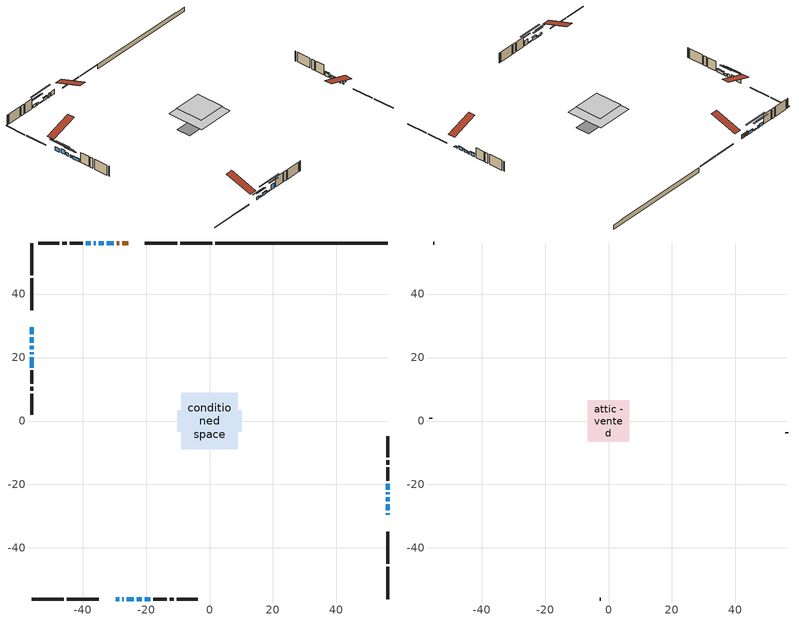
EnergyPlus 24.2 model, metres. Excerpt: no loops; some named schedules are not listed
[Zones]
conditioned space
 floor outside (Floor1 construction): -3.03,-3.03 -3.03,3.03 3.03,3.03 3.03,-3.03 z0.92
 floor adiabatic (AdiabaticFloorConstruction): -8.83,-8.83 -8.83,8.83 8.83,8.83 8.83,-8.83 z3.36
 floor foundation (Slab1 construction): -10.19,-3.37 -10.19,3.37 10.19,3.37 10.19,-3.37 z-1.34
 wall outside (RimJoist1 construction): 0.92,56.1 -9.26,56.1 / -56.1,-56.1 -45.93,-56.1 / -56.1,56.1 -56.1,45.93 / 56.1,-56.1 56.1,-45.93 z0.92:1.22
 wall outside (RimJoist2 construction): -10.19,56.1 -20.36,56.1 / -45,-56.1 -34.83,-56.1 / -56.1,45 -56.1,34.83 / 56.1,-45 56.1,-34.83 z0.92:1.22
 wall outside (AdiabaticWallConstruction 1): -25.6,56.1 -27.56,56.1 / -28.48,56.1 -29.29,56.1 z0.92:2.95
 wall outside (AdiabaticWallConstruction): 56.1,-29.58 56.1,-29.02 / -27.56,-56.1 -27,-56.1 z0.92:1.68; -29.58,-56.1 -28.49,-56.1 / -56.1,21.64 -56.1,21.05 / -30.22,56.1 -32.4,56.1 / -26.07,-56.1 -23.89,-56.1 / -56.1,20.12 -56.1,16.85 / -35.84,56.1 -36.42,56.1 z0.92:2.12; -56.1,29.58 -56.1,27.4 / -56.1,23.74 -56.1,22.56 z0.92:2.57; -56.1,26.47 -56.1,24.66 z0.92:2.93; 56.1,-28.09 56.1,-26.26 / 56.1,-21.6 56.1,-19.77 z0.92:2.44; 56.1,-25.33 56.1,-23.96 z0.92:2.04; 56.1,-23.04 56.1,-22.52 z0.92:1.94; -33.33,56.1 -34.91,56.1 / -22.96,-56.1 -21.39,-56.1 z0.92:1.4; -37.35,56.1 -38.98,56.1 z0.92:2.27; -20.46,-56.1 -18.63,-56.1 z0.92:3.46
 wall outside (Wall1 construction): -39.9,56.1 -44.1,56.1 / -17.7,-56.1 -13.5,-56.1 / -56.1,15.92 -56.1,11.72 / 56.1,-18.84 56.1,-14.64 z0.92:5.8
 wall outside (Wall2 construction): -45.03,56.1 -46.35,56.1 / -12.57,-56.1 -11.25,-56.1 / -56.1,10.79 -56.1,9.47 / 56.1,-13.71 56.1,-12.39 z0.92:5.8
 wall outside (Wall3 construction): -47.28,56.1 -53.92,56.1 / -10.32,-56.1 -3.69,-56.1 / -56.1,8.54 -56.1,1.91 / 56.1,-11.46 56.1,-4.83 z0.92:5.8
 wall foundation (FoundationWall1 construction): 1.84,56.1,-1.34 1.84,56.1,0.92 50.67,56.1,0.92 50.67,56.1,0.64 56.1,56.1,0.64 56.1,56.1,-1.34
 window (WindowConstruction 15): 56.1,-29.58 56.1,-29.02 z0.92:1.68
 window (WindowConstruction 4): -29.58,-56.1 -28.49,-56.1 z0.92:2.11
 window (WindowConstruction 5): -56.1,29.58 -56.1,27.4 z0.92:2.57
 window (WindowConstruction 6): -56.1,26.47 -56.1,24.66 z0.92:2.93
 window (WindowConstruction 7): -56.1,23.73 -56.1,22.56 z0.92:2.57
 window (WindowConstruction 8): -56.1,21.63 -56.1,21.05 z0.92:2.11
 window (WindowConstruction 9): 56.1,-28.09 56.1,-26.26 z0.92:2.44
 window (WindowConstruction 16): -27.56,-56.1 -27,-56.1 z0.92:1.68
 window (WindowConstruction 10): 56.1,-25.33 56.1,-23.96 z0.92:2.04
 window (WindowConstruction 11): 56.1,-23.03 56.1,-22.53 z0.92:1.93
 window (WindowConstruction 12): -30.22,56.1 -32.4,56.1 z0.92:2.11
 window (WindowConstruction 13): -26.07,-56.1 -23.89,-56.1 z0.92:2.11
 window (WindowConstruction 14): -56.1,20.12 -56.1,16.85 z0.92:2.11
 window (WindowConstruction): 56.1,-21.6 56.1,-19.77 z0.92:2.44
 window (WindowConstruction 17): -33.33,56.1 -34.91,56.1 z0.92:1.4
 window (WindowConstruction 18): -22.96,-56.1 -21.39,-56.1 z0.92:1.4
 window (WindowConstruction 1): -35.84,56.1 -36.42,56.1 z0.92:2.11
 window (WindowConstruction 2): -37.35,56.1 -38.98,56.1 z0.92:2.27
 window (WindowConstruction 3): -20.46,-56.1 -18.63,-56.1 z0.92:3.46
 door (Door): -25.6,56.1 -27.55,56.1 z0.92:2.95
 door (Door 1): -28.48,56.1 -29.29,56.1 z0.92:2.95
 ceiling adiabatic (AdiabaticFloorConstruction): 8.83,-8.83 8.83,8.83 -8.83,8.83 -8.83,-8.83 z3.36
attic - vented
 floor to conditioned space (Floor2 construction Reversed): -6.6,-6.6 -6.6,6.6 6.6,6.6 6.6,-6.6 z5.8
 wall outside (Wall4 construction): -54.85,56.1 -55.17,56.1 / -2.76,-56.1 -2.43,-56.1 / -56.1,0.98 -56.1,0.65 / 56.1,-3.9 56.1,-3.57 z0.92:5.8
 roof outside (Roof1 construction): -24.68,56.1,5.8 -24.68,43.24,10.08 -21.29,43.24,10.08 -21.29,56.1,5.8; -30.51,-56.1,5.8 -30.51,-43.24,10.08 -33.9,-43.24,10.08 -33.9,-56.1,5.8; -56.1,30.51,5.8 -43.24,30.51,10.08 -43.24,33.9,10.08 -56.1,33.9,5.8; 56.1,-30.51,5.8 43.24,-30.51,10.08 43.24,-33.9,10.08 56.1,-33.9,5.8
shading: 56.1,-28.72 56.1,-29.88 57.32,-29.88 57.32,-28.72 z1.98; -25.76,-56.1 -32.31,-56.1 -32.31,-56.51 -25.76,-56.51 z4.85; -56.1,24.67 -56.1,32.31 -56.51,32.31 -56.51,24.67 z5.3; -56.1,21.93 -56.1,29.2 -56.51,29.2 -56.51,21.93 z5.66; -56.1,19.83 -56.1,26.47 -56.51,26.47 -56.51,19.83 z5.3; -56.1,18.32 -56.1,24.37 -56.51,24.37 -56.51,18.32 z4.85; 56.1,-26.06 56.1,-28.29 56.51,-28.29 56.51,-26.06 z2.65; -24.38,-56.1 -30.18,-56.1 -30.18,-56.51 -24.38,-56.51 z4.3; 56.1,-23.76 56.1,-25.53 56.51,-25.53 56.51,-23.76 z2.24; 56.1,-22.32 56.1,-23.24 56.51,-23.24 56.51,-22.32 z2.14; -32.61,56.1 -30.02,56.1 -30.02,56.51 -32.61,56.51 z2.32; -23.69,-56.1 -26.27,-56.1 -26.27,-56.51 -23.69,-56.51 z2.32; -56.1,16.65 -56.1,20.32 -56.51,20.32 -56.51,16.65 z2.32; 56.1,-19.47 56.1,-21.89 56.51,-21.89 56.51,-19.47 z2.74; -40.14,56.1 -28.1,56.1 -28.1,56.51 -40.14,56.51 z6.63; -16.16,-56.1 -28.19,-56.1 -28.19,-56.51 -16.16,-56.51 z6.63; -39.15,56.1 -33.11,56.1 -33.11,56.51 -39.15,56.51 z4.85; -41.71,56.1 -34.62,56.1 -34.62,56.51 -41.71,56.51 z5; -16.8,-56.1 -22.29,-56.1 -22.29,-56.51 -16.8,-56.51 z5.29
[Building]
Building 1: Terrain=Suburbs
[Site:Location]
Toronto City Centre_ON: Latitude {deg}=43.63; Longitude {deg}=-79.39; Time Zone {hr}=-5; Elevation {m}=77; Keep Site Location Information=Yes
[Site:GroundTemperature:Shallow]
5.01852, 3.26908, 3.12898, 3.95918, 7.29196, 10.6092, 13.4851, 15.3069, 15.4617, 13.9799, 11.1774, 7.9619
[Site:WaterMainsTemperature]
Calculation Method=Schedule; Temperature Schedule=mains temperature schedule
[Material] Roughness=Rough; Thermal Absorptance=0.9
Name | Thickness {m} | Conductivity {W/m-K} | Density {kg/m3} | Specific Heat {J/kg-K} | Solar Absorptance | Visible Absorptance
asphalt or fiberglass shingles | 0.00635 | 0.162714 | 1121.4 | 1465.45 | 0.4 | 0.4
ceiling loosefill ins | 0.0846667 | 0.0480833 | 16.02 | 1046.75 | 0.7 | 0.7
ceiling stud and cavity | 0.1397 | 0.0991714 | 65.682 | 1177.47 | 0.7 | 0.7
concrete 4.0 in. | 0.1016 | 1.803125 | 2242.8 | 837.4 | 0.7 | 0.7
concrete 8.0 in. | 0.2032 | 1.803125 | 2242.8 | 837.4 | 0.7 | 0.7
door material | 0.04445 | 0.053851 | 512.64 | 1214.23 | 0.7 | 0.7
exterior vertical ins | 0.041904 | 0.029427 | 32.04 | 1214.23 | 0.7 | 0.7
floor covering | 0.0127 | 0.0433444 | 54.468 | 1339.84 | 0.6 | 0.6
floor rigid ins | 0.051816 | 0.029427 | 32.04 | 1214.23 | 0.7 | 0.7
floor rigid ins 1; wall rigid ins | 0.512978 | 0.029427 | 32.04 | 1214.23 | 0.7 | 0.7
floor stud and cavity | 0.1397 | 0.0892238 | 92.3553 | 1139.71 | 0.7 | 0.7
floor stud and cavity 1 | 0.1397 | 1.75129 | 37.0049 | 1207.88 | 0.7 | 0.7
furniture material conditioned space 1 | 0.1524 | 0.115458 | 640.8 | 1214.23 | 0.6 | 0.6
gypsum board | 0.0127 | 0.160291 | 801 | 837.4 | 0.6 | 0.6
gypsum board 1 | 0.0127 | 0.160291 | 801 | 837.4 | 0.7 | 0.7
osb sheathing 0.5 in. | 0.0127 | 0.115458 | 512.64 | 1214.23 | 0.7 | 0.7
osb sheathing 0.75 in. | 0.01905 | 0.115458 | 512.64 | 1214.23 | 0.7 | 0.7
osb sheathing 2.0 in. | 0.0508 | 0.115458 | 512.64 | 1214.23 | 0.7 | 0.7
rim joist stud and cavity | 0.0508 | 0.0451784 | 125.044 | 1163.47 | 0.6 | 0.6
rim joist stud and cavity 1 | 0.0508 | 0.0448274 | 125.044 | 1163.47 | 0.6 | 0.6
wall stud and cavity | 0.1397 | 0.0816238 | 139.0536 | 1170.24 | 0.7 | 0.7
wall stud and cavity 1 | 0.1397 | 0.087281 | 139.0536 | 1170.24 | 0.7 | 0.7
wall stud and cavity 2 | 0.1397 | 0.092577 | 139.0536 | 1170.24 | 0.7 | 0.7
wall stud and cavity 3 | 0.0889 | 6.9971 | 50.32683 | 1063.81 | 0.6 | 0.6
wall stud and cavity 4 | 0.0889 | 0.380278 | 52.3479 | 1209.89 | 0.7 | 0.7
wall stud and cavity 5 | 0.0889 | 0.391764 | 83.0341 | 1211.67 | 0.7 | 0.7
wood siding | 0.0254 | 0.102417 | 544.68 | 1172.36 | 0.4 | 0.4
wood siding 1 | 0.00254 | 0.102417 | 544.68 | 1172.36 | 0.4 | 0.4
wood siding 2; wood siding 3; wood siding 4 | 0.0254 | 0.102417 | 544.68 | 1172.36 | 0.7 | 0.7
[WindowMaterial:SimpleGlazingSystem]
Name | U-Factor {W/m2-K} | Solar Heat Gain Coefficient
WindowMaterial | 2.506837 | 0.46
WindowMaterial 1 | 2.43132 | 0.49
WindowMaterial 10 | 3.71852 | 0.63
WindowMaterial 11 | 4.05182 | 0.63
WindowMaterial 12 | 2.75042 | 0.41
WindowMaterial 2 | 2.188869 | 0.59
WindowMaterial 3 | 2.36602 | 0.27
WindowMaterial 4 | 2.27063 | 0.55
WindowMaterial 5 | 2.22464 | 0.57
WindowMaterial 6 | 3.86842 | 0.7
WindowMaterial 7 | 2.39782 | 0.5
WindowMaterial 8 | 2.53352 | 0.44
WindowMaterial 9 | 2.50173 | 0.45
[Construction]
AdiabaticFloorConstruction: floor stud and cavity 1, floor rigid ins 1, osb sheathing 0.75 in., floor covering
AdiabaticWallConstruction: wood siding 3, wall rigid ins, wall stud and cavity 4, gypsum board
AdiabaticWallConstruction 1: wood siding 4, wall rigid ins, wall stud and cavity 4, gypsum board
Door; Door 1: door material
Floor1 construction: floor stud and cavity, floor rigid ins, osb sheathing 0.75 in., floor covering
Floor2 construction Reversed: gypsum board, ceiling stud and cavity, ceiling loosefill ins
FoundationWall1 construction: concrete 8.0 in., gypsum board 1
furniture construction conditioned space 1: furniture material conditioned space 1
PartitionWallConstruction: gypsum board, wall stud and cavity 5, gypsum board
RimJoist1 construction: wood siding 2, osb sheathing 2.0 in., rim joist stud and cavity
RimJoist2 construction: wood siding 2, osb sheathing 2.0 in., rim joist stud and cavity 1
Roof1 construction: asphalt or fiberglass shingles
Slab1 construction: concrete 4.0 in.
Wall1 construction: wood siding, osb sheathing 0.5 in., wall stud and cavity, gypsum board
Wall2 construction: wood siding, osb sheathing 0.5 in., wall stud and cavity 1, gypsum board
Wall3 construction: wood siding, osb sheathing 0.5 in., wall stud and cavity 2, gypsum board
Wall4 construction: wood siding 1, wall stud and cavity 3
WindowConstruction; WindowConstruction 9: WindowMaterial
WindowConstruction 1; WindowConstruction 8: WindowMaterial 1
WindowConstruction 10: WindowMaterial 8
WindowConstruction 11: WindowMaterial 9
WindowConstruction 12; WindowConstruction 13; WindowConstruction 14; WindowConstruction 4: WindowMaterial 4
WindowConstruction 15: WindowMaterial 10
WindowConstruction 16: WindowMaterial 11
WindowConstruction 17; WindowConstruction 18: WindowMaterial 12
WindowConstruction 2: WindowMaterial 2
WindowConstruction 3: WindowMaterial 3
WindowConstruction 5: WindowMaterial 5
WindowConstruction 6: WindowMaterial 6
WindowConstruction 7: WindowMaterial 7
[Zone] Multiplier=1; Part of Total Floor Area=Yes
Name | Volume {m3}
attic - vented | 121.271
conditioned space | 1176.8
[Space]
Name | Zone | Volume {m3}
attic - vented 1 | attic - vented | 121.271
conditioned space 1 | conditioned space | 1176.8
[ZoneInfiltration:EffectiveLeakageArea]
infil attic - vented 1: Zone or Space=attic - vented 1; Schedule=Always On Discrete; Effective Air Leakage Area {cm2}=7338.53; Stack Coefficient=0.000637181; Wind Coefficient=1.7055e-05
[ZoneMixing]
whole house fan mix: Zone or Space=attic - vented; Schedule=Always On Continuous; Design Flow Rate Calculation Method=Flow/Zone; Design Flow Rate {m3/s}=0; Source Zone or Space=conditioned space
[SurfaceProperty:ExposedFoundationPerimeter]
Slab1: Exposed Perimeter Calculation Method=TotalExposedPerimeter; Total Exposed Perimeter {m}=54.254
[InternalMass] Zone or ZoneList=conditioned space; Space or SpaceList=conditioned space 1
Name | Construction | Surface Area {m2}
furniture mass conditioned space 1 | furniture construction conditioned space 1 | 194.436
partition wall mass | PartitionWallConstruction | 486.09
[Lights]
interior lighting: Zone or ZoneList or Space or SpaceList=conditioned space 1; Schedule=interior lighting schedule; Design Level Calculation Method=LightingLevel; Lighting Level {W}=343.2; Return Air Fraction=0; Fraction Radiant=0.6; Fraction Visible=0.2; Fraction Replaceable=1
[People]
occupants: Zone or ZoneList or Space or SpaceList=conditioned space 1; Number of People Schedule=occupants schedule; Number of People Calculation Method=People; Number of People=3; Fraction Radiant=0.314171; Sensible Heat Fraction=0.56303; Activity Level Schedule=occupants activity schedule; Carbon Dioxide Generation Rate {m3/s-W}=0; Enable ASHRAE 55 Comfort Warnings=No; Mean Radiant Temperature Calculation Type=EnclosureAveraged
[ElectricEquipment] Zone or ZoneList or Space or SpaceList=conditioned space 1; Design Level Calculation Method=EquipmentLevel
Name | Schedule | Design Level {W} | Fraction Latent | Fraction Radiant | Fraction Lost
clothes dryer | clothes dryer schedule | 140.772 | 0.015 | 0.081 | 0.85
clothes washer | clothes washer schedule | 32.1985 | 0.03 | 0.162 | 0.7
cooking range | cooking range schedule | 215.147 | 0.08 | 0.432 | 0.2
dishwasher | dishwasher schedule | 66.8632 | 0.3 | 0.18 | 0.4
fridge | fridge schedule | 72.9452 | 0 | 0.6 | 0
mech vent house fan | mech vent house fan schedule | 0 | 0 | 0 | 1
mech vent house fan cfis | mech vent house fan cfis schedule | 0 | 0 | 0 | 0
misc plug loads | misc plug loads schedule | 494.7 | 0.045 | 0.513 | 0.1
whole house fan | Always On Discrete | 0 | 0 | 0 | 1
[OtherEquipment] Zone or ZoneList or Space or SpaceList=conditioned space 1; Design Level Calculation Method=EquipmentLevel
Name | Fuel Type | Schedule | Design Level {W} | Fraction Latent | Fraction Radiant | Fraction Lost
clothes dryer 1 | Electricity | clothes dryer schedule | 0 | 0.015 | 0.081 | 0.85
cooking range 1 | Electricity | cooking range schedule | 0 | 0.08 | 0.432 | 0.2
general water use latent | None | general water use schedule | 62.594 | 1 | 0 | 0
general water use sensible | None | general water use schedule | -61.6891 | 0 | 0.6 | 0
mech vent house fan latent load | None | Always On Discrete | 0 | 1 | 0 | 0
mech vent house fan sensible load | None | Always On Discrete | 0 | 0 | 0 | 0
water heater energy adjustment1 | NaturalGas | Always On Discrete | 0.01 | 0 | 0 | 1
[ZoneInfiltration:DesignFlowRate] Zone or ZoneList or Space or SpaceList=conditioned space 1; Schedule=Always On Discrete; Design Flow Rate Calculation Method=Flow/Zone; Design Flow Rate {m3/s}=0
infil flow; natural vent flow; whole house fan flow
[Foundation:Kiva]
Foundation Kiva 1: Initial Indoor Air Temperature {C}=18; Wall Height Above Grade {m}=0.920008; Wall Depth Below Slab {m}=0.2032; Custom Block Material Name 1=exterior vertical ins; Custom Block Depth 1 {m}=2.26; Custom Block X Position 1 {m}=0.2159; Custom Block Z Position 1 {m}=0
[Foundation:Kiva:Settings]
Soil Conductivity {W/m-K}=0.849921; Soil Density {kg/m3}=1842.3; Soil Specific Heat {J/kg-K}=418.7; Ground Solar Absorptivity=0.9; Ground Thermal Absorptivity=0.9; Ground Surface Roughness {m}=0.03; Far-Field Width {m}=40; Deep-Ground Boundary Condition=ZeroFlux; Deep-Ground Depth {m}=40; Minimum Cell Dimension {m}=0.2; Maximum Cell Growth Coefficient=3; Simulation Timestep=Timestep
[Exterior:Lights]
exterior lighting: Schedule=exterior lighting schedule; Design Level {W}=75.6
[Schedule:Constant]
Name | Hourly Value
Always On Continuous; mech vent house fan schedule; mech vent house fan cfis schedule; Always On Discrete | 1
occupants activity schedule | 117.228
fridge schedule | 0
[Schedule:Week:Daily]
interior lighting schedule Week Rule - Jan1-Jan27: interior lighting schedule day, interior lighting schedule day, interior lighting schedule day, interior lighting schedule day, interior lighting schedule day, interior lighting schedule day, interior lighting schedule day, interior lighting schedule default day, interior lighting schedule default day, interior lighting schedule default day, interior lighting schedule default day, interior lighting schedule default day
interior lighting schedule Week Rule - Jan28-Feb3: interior lighting schedule day, interior lighting schedule day, interior lighting schedule day, interior lighting schedule day, interior lighting schedule day 1, interior lighting schedule day 1, interior lighting schedule day 1, interior lighting schedule default day, interior lighting schedule default day, interior lighting schedule default day, interior lighting schedule default day, interior lighting schedule default day
interior lighting schedule Week Rule - Feb4-Feb24: interior lighting schedule day 1, interior lighting schedule day 1, interior lighting schedule day 1, interior lighting schedule day 1, interior lighting schedule day 1, interior lighting schedule day 1, interior lighting schedule day 1, interior lighting schedule default day, interior lighting schedule default day, interior lighting schedule default day, interior lighting schedule default day, interior lighting schedule default day
interior lighting schedule Week Rule - Feb25-Mar3: interior lighting schedule day 1, interior lighting schedule day 1, interior lighting schedule day 1, interior lighting schedule day 1, interior lighting schedule day 2, interior lighting schedule day 2, interior lighting schedule day 2, interior lighting schedule default day, interior lighting schedule default day, interior lighting schedule default day, interior lighting schedule default day, interior lighting schedule default day
interior lighting schedule Week Rule - Mar4-Mar31: interior lighting schedule day 2, interior lighting schedule day 2, interior lighting schedule day 2, interior lighting schedule day 2, interior lighting schedule day 2, interior lighting schedule day 2, interior lighting schedule day 2, interior lighting schedule default day, interior lighting schedule default day, interior lighting schedule default day, interior lighting schedule default day, interior lighting schedule default day
interior lighting schedule Week Rule - Apr1-Apr28: interior lighting schedule day 3, interior lighting schedule day 3, interior lighting schedule day 3, interior lighting schedule day 3, interior lighting schedule day 3, interior lighting schedule day 3, interior lighting schedule day 3, interior lighting schedule default day, interior lighting schedule default day, interior lighting schedule default day, interior lighting schedule default day, interior lighting schedule default day
interior lighting schedule Week Rule - Apr29-May5: interior lighting schedule day 3, interior lighting schedule day 3, interior lighting schedule day 4, interior lighting schedule day 4, interior lighting schedule day 4, interior lighting schedule day 4, interior lighting schedule day 4, interior lighting schedule default day, interior lighting schedule default day, interior lighting schedule default day, interior lighting schedule default day, interior lighting schedule default day
interior lighting schedule Week Rule - May6-May26: interior lighting schedule day 4, interior lighting schedule day 4, interior lighting schedule day 4, interior lighting schedule day 4, interior lighting schedule day 4, interior lighting schedule day 4, interior lighting schedule day 4, interior lighting schedule default day, interior lighting schedule default day, interior lighting schedule default day, interior lighting schedule default day, interior lighting schedule default day
interior lighting schedule Week Rule - May27-Jun2: interior lighting schedule day 4, interior lighting schedule day 4, interior lighting schedule day 4, interior lighting schedule day 4, interior lighting schedule day 4, interior lighting schedule day 5, interior lighting schedule day 5, interior lighting schedule default day, interior lighting schedule default day, interior lighting schedule default day, interior lighting schedule default day, interior lighting schedule default day
interior lighting schedule Week Rule - Jun3-Jun30: interior lighting schedule day 5, interior lighting schedule day 5, interior lighting schedule day 5, interior lighting schedule day 5, interior lighting schedule day 5, interior lighting schedule day 5, interior lighting schedule day 5, interior lighting schedule default day, interior lighting schedule default day, interior lighting schedule default day, interior lighting schedule default day, interior lighting schedule default day
interior lighting schedule Week Rule - Jul1-Jul28: interior lighting schedule day 6, interior lighting schedule day 6, interior lighting schedule day 6, interior lighting schedule day 6, interior lighting schedule day 6, interior lighting schedule day 6, interior lighting schedule day 6, interior lighting schedule default day, interior lighting schedule default day, interior lighting schedule default day, interior lighting schedule default day, interior lighting schedule default day
interior lighting schedule Week Rule - Jul29-Aug4: interior lighting schedule day 6, interior lighting schedule day 6, interior lighting schedule day 6, interior lighting schedule day 7, interior lighting schedule day 7, interior lighting schedule day 7, interior lighting schedule day 7, interior lighting schedule default day, interior lighting schedule default day, interior lighting schedule default day, interior lighting schedule default day, interior lighting schedule default day
interior lighting schedule Week Rule - Aug5-Aug25: interior lighting schedule day 7, interior lighting schedule day 7, interior lighting schedule day 7, interior lighting schedule day 7, interior lighting schedule day 7, interior lighting schedule day 7, interior lighting schedule day 7, interior lighting schedule default day, interior lighting schedule default day, interior lighting schedule default day, interior lighting schedule default day, interior lighting schedule default day
interior lighting schedule Week Rule - Aug26-Sep1: interior lighting schedule day 7, interior lighting schedule day 7, interior lighting schedule day 7, interior lighting schedule day 7, interior lighting schedule day 7, interior lighting schedule day 7, interior lighting schedule day 8, interior lighting schedule default day, interior lighting schedule default day, interior lighting schedule default day, interior lighting schedule default day, interior lighting schedule default day
interior lighting schedule Week Rule - Sep2-Sep29: interior lighting schedule day 8, interior lighting schedule day 8, interior lighting schedule day 8, interior lighting schedule day 8, interior lighting schedule day 8, interior lighting schedule day 8, interior lighting schedule day 8, interior lighting schedule default day, interior lighting schedule default day, interior lighting schedule default day, interior lighting schedule default day, interior lighting schedule default day
interior lighting schedule Week Rule - Sep30-Oct6: interior lighting schedule day 8, interior lighting schedule day 9, interior lighting schedule day 9, interior lighting schedule day 9, interior lighting schedule day 9, interior lighting schedule day 9, interior lighting schedule day 9, interior lighting schedule default day, interior lighting schedule default day, interior lighting schedule default day, interior lighting schedule default day, interior lighting schedule default day
interior lighting schedule Week Rule - Oct7-Oct27: interior lighting schedule day 9, interior lighting schedule day 9, interior lighting schedule day 9, interior lighting schedule day 9, interior lighting schedule day 9, interior lighting schedule day 9, interior lighting schedule day 9, interior lighting schedule default day, interior lighting schedule default day, interior lighting schedule default day, interior lighting schedule default day, interior lighting schedule default day
interior lighting schedule Week Rule - Oct28-Nov3: interior lighting schedule day 9, interior lighting schedule day 9, interior lighting schedule day 9, interior lighting schedule day 9, interior lighting schedule day 10, interior lighting schedule day 10, interior lighting schedule day 10, interior lighting schedule default day, interior lighting schedule default day, interior lighting schedule default day, interior lighting schedule default day, interior lighting schedule default day
interior lighting schedule Week Rule - Nov4-Nov24: interior lighting schedule day 10, interior lighting schedule day 10, interior lighting schedule day 10, interior lighting schedule day 10, interior lighting schedule day 10, interior lighting schedule day 10, interior lighting schedule day 10, interior lighting schedule default day, interior lighting schedule default day, interior lighting schedule default day, interior lighting schedule default day, interior lighting schedule default day
interior lighting schedule Week Rule - Nov25-Dec1: interior lighting schedule day 10, interior lighting schedule day 10, interior lighting schedule day 10, interior lighting schedule day 10, interior lighting schedule day 10, interior lighting schedule day 10, interior lighting schedule day 11, interior lighting schedule default day, interior lighting schedule default day, interior lighting schedule default day, interior lighting schedule default day, interior lighting schedule default day
interior lighting schedule Week Rule - Dec2-Dec31: interior lighting schedule day 11, interior lighting schedule day 11, interior lighting schedule day 11, interior lighting schedule day 11, interior lighting schedule day 11, interior lighting schedule day 11, interior lighting schedule day 11, interior lighting schedule default day, interior lighting schedule default day, interior lighting schedule default day, interior lighting schedule default day, interior lighting schedule default day
occupants schedule Week Rule - Jan1-Dec31: occupants schedule day, occupants schedule day, occupants schedule day, occupants schedule day, occupants schedule day, occupants schedule day, occupants schedule day, occupants schedule default day, occupants schedule default day, occupants schedule default day, occupants schedule default day, occupants schedule default day
clothes dryer schedule Week Rule - Jan1-Dec31: clothes dryer schedule day, clothes dryer schedule day, clothes dryer schedule day, clothes dryer schedule day, clothes dryer schedule day, clothes dryer schedule day, clothes dryer schedule day, clothes dryer schedule default day, clothes dryer schedule default day, clothes dryer schedule default day, clothes dryer schedule default day, clothes dryer schedule default day
clothes washer schedule Week Rule - Jan1-Dec31: clothes washer schedule day, clothes washer schedule day, clothes washer schedule day, clothes washer schedule day, clothes washer schedule day, clothes washer schedule day, clothes washer schedule day, clothes washer schedule default day, clothes washer schedule default day, clothes washer schedule default day, clothes washer schedule default day, clothes washer schedule default day
cooking range schedule Week Rule - Jan1-Dec31: cooking range schedule day, cooking range schedule day, cooking range schedule day, cooking range schedule day, cooking range schedule day, cooking range schedule day, cooking range schedule day, cooking range schedule default day, cooking range schedule default day, cooking range schedule default day, cooking range schedule default day, cooking range schedule default day
dishwasher schedule Week Rule - Jan1-Dec31: dishwasher schedule day, dishwasher schedule day, dishwasher schedule day, dishwasher schedule day, dishwasher schedule day, dishwasher schedule day, dishwasher schedule day, dishwasher schedule default day, dishwasher schedule default day, dishwasher schedule default day, dishwasher schedule default day, dishwasher schedule default day
misc plug loads schedule Week Rule - Jan1-Dec31: misc plug loads schedule day, misc plug loads schedule day, misc plug loads schedule day, misc plug loads schedule day, misc plug loads schedule day, misc plug loads schedule day, misc plug loads schedule day, misc plug loads schedule default day, misc plug loads schedule default day, misc plug loads schedule default day, misc plug loads schedule default day, misc plug loads schedule default day
general water use schedule Week Rule - Jan1-Dec31: general water use schedule day, general water use schedule day, general water use schedule day, general water use schedule day, general water use schedule day, general water use schedule day, general water use schedule day, general water use schedule default day, general water use schedule default day, general water use schedule default day, general water use schedule default day, general water use schedule default day
exterior lighting schedule Week Rule - Jan1-Jan27: exterior lighting schedule day, exterior lighting schedule day, exterior lighting schedule day, exterior lighting schedule day, exterior lighting schedule day, exterior lighting schedule day, exterior lighting schedule day, exterior lighting schedule default day, exterior lighting schedule default day, exterior lighting schedule default day, exterior lighting schedule default day, exterior lighting schedule default day
exterior lighting schedule Week Rule - Jan28-Feb3: exterior lighting schedule day, exterior lighting schedule day, exterior lighting schedule day, exterior lighting schedule day, exterior lighting schedule day 1, exterior lighting schedule day 1, exterior lighting schedule day 1, exterior lighting schedule default day, exterior lighting schedule default day, exterior lighting schedule default day, exterior lighting schedule default day, exterior lighting schedule default day
exterior lighting schedule Week Rule - Feb4-Feb24: exterior lighting schedule day 1, exterior lighting schedule day 1, exterior lighting schedule day 1, exterior lighting schedule day 1, exterior lighting schedule day 1, exterior lighting schedule day 1, exterior lighting schedule day 1, exterior lighting schedule default day, exterior lighting schedule default day, exterior lighting schedule default day, exterior lighting schedule default day, exterior lighting schedule default day
exterior lighting schedule Week Rule - Feb25-Mar3: exterior lighting schedule day 1, exterior lighting schedule day 1, exterior lighting schedule day 1, exterior lighting schedule day 1, exterior lighting schedule day 2, exterior lighting schedule day 2, exterior lighting schedule day 2, exterior lighting schedule default day, exterior lighting schedule default day, exterior lighting schedule default day, exterior lighting schedule default day, exterior lighting schedule default day
exterior lighting schedule Week Rule - Mar4-Mar31: exterior lighting schedule day 2, exterior lighting schedule day 2, exterior lighting schedule day 2, exterior lighting schedule day 2, exterior lighting schedule day 2, exterior lighting schedule day 2, exterior lighting schedule day 2, exterior lighting schedule default day, exterior lighting schedule default day, exterior lighting schedule default day, exterior lighting schedule default day, exterior lighting schedule default day
exterior lighting schedule Week Rule - Apr1-Apr28: exterior lighting schedule day 3, exterior lighting schedule day 3, exterior lighting schedule day 3, exterior lighting schedule day 3, exterior lighting schedule day 3, exterior lighting schedule day 3, exterior lighting schedule day 3, exterior lighting schedule default day, exterior lighting schedule default day, exterior lighting schedule default day, exterior lighting schedule default day, exterior lighting schedule default day
exterior lighting schedule Week Rule - Apr29-May5: exterior lighting schedule day 3, exterior lighting schedule day 3, exterior lighting schedule day 4, exterior lighting schedule day 4, exterior lighting schedule day 4, exterior lighting schedule day 4, exterior lighting schedule day 4, exterior lighting schedule default day, exterior lighting schedule default day, exterior lighting schedule default day, exterior lighting schedule default day, exterior lighting schedule default day
exterior lighting schedule Week Rule - May6-May26: exterior lighting schedule day 4, exterior lighting schedule day 4, exterior lighting schedule day 4, exterior lighting schedule day 4, exterior lighting schedule day 4, exterior lighting schedule day 4, exterior lighting schedule day 4, exterior lighting schedule default day, exterior lighting schedule default day, exterior lighting schedule default day, exterior lighting schedule default day, exterior lighting schedule default day
exterior lighting schedule Week Rule - May27-Jun2: exterior lighting schedule day 4, exterior lighting schedule day 4, exterior lighting schedule day 4, exterior lighting schedule day 4, exterior lighting schedule day 4, exterior lighting schedule day 5, exterior lighting schedule day 5, exterior lighting schedule default day, exterior lighting schedule default day, exterior lighting schedule default day, exterior lighting schedule default day, exterior lighting schedule default day
exterior lighting schedule Week Rule - Jun3-Jun30: exterior lighting schedule day 5, exterior lighting schedule day 5, exterior lighting schedule day 5, exterior lighting schedule day 5, exterior lighting schedule day 5, exterior lighting schedule day 5, exterior lighting schedule day 5, exterior lighting schedule default day, exterior lighting schedule default day, exterior lighting schedule default day, exterior lighting schedule default day, exterior lighting schedule default day
exterior lighting schedule Week Rule - Jul1-Jul28: exterior lighting schedule day 6, exterior lighting schedule day 6, exterior lighting schedule day 6, exterior lighting schedule day 6, exterior lighting schedule day 6, exterior lighting schedule day 6, exterior lighting schedule day 6, exterior lighting schedule default day, exterior lighting schedule default day, exterior lighting schedule default day, exterior lighting schedule default day, exterior lighting schedule default day
exterior lighting schedule Week Rule - Jul29-Aug4: exterior lighting schedule day 6, exterior lighting schedule day 6, exterior lighting schedule day 6, exterior lighting schedule day 7, exterior lighting schedule day 7, exterior lighting schedule day 7, exterior lighting schedule day 7, exterior lighting schedule default day, exterior lighting schedule default day, exterior lighting schedule default day, exterior lighting schedule default day, exterior lighting schedule default day
exterior lighting schedule Week Rule - Aug5-Aug25: exterior lighting schedule day 7, exterior lighting schedule day 7, exterior lighting schedule day 7, exterior lighting schedule day 7, exterior lighting schedule day 7, exterior lighting schedule day 7, exterior lighting schedule day 7, exterior lighting schedule default day, exterior lighting schedule default day, exterior lighting schedule default day, exterior lighting schedule default day, exterior lighting schedule default day
[Schedule:Year]
interior lighting schedule: interior lighting schedule Week Rule - Jan1-Jan27, 1, 1, 1, 27, interior lighting schedule Week Rule - Jan28-Feb3, 1, 28, 2, 3, interior lighting schedule Week Rule - Feb4-Feb24, 2, 4, 2, 24, interior lighting schedule Week Rule - Feb25-Mar3, 2, 25, 3, 3, interior lighting schedule Week Rule - Mar4-Mar31, 3, 4, 3, 31, interior lighting schedule Week Rule - Apr1-Apr28, 4, 1, 4, 28, interior lighting schedule Week Rule - Apr29-May5, 4, 29, 5, 5, interior lighting schedule Week Rule - May6-May26, 5, 6, 5, 26, interior lighting schedule Week Rule - May27-Jun2, 5, 27, 6, 2, interior lighting schedule Week Rule - Jun3-Jun30, 6, 3, 6, 30, interior lighting schedule Week Rule - Jul1-Jul28, 7, 1, 7, 28, interior lighting schedule Week Rule - Jul29-Aug4, 7, 29, 8, 4, interior lighting schedule Week Rule - Aug5-Aug25, 8, 5, 8, 25, interior lighting schedule Week Rule - Aug26-Sep1, 8, 26, 9, 1, interior lighting schedule Week Rule - Sep2-Sep29, 9, 2, 9, 29, interior lighting schedule Week Rule - Sep30-Oct6, 9, 30, 10, 6, interior lighting schedule Week Rule - Oct7-Oct27, 10, 7, 10, 27, interior lighting schedule Week Rule - Oct28-Nov3, 10, 28, 11, 3, interior lighting schedule Week Rule - Nov4-Nov24, 11, 4, 11, 24, interior lighting schedule Week Rule - Nov25-Dec1, 11, 25, 12, 1, interior lighting schedule Week Rule - Dec2-Dec31, 12, 2, 12, 31
occupants schedule: occupants schedule Week Rule - Jan1-Dec31, 1, 1, 12, 31
clothes dryer schedule: clothes dryer schedule Week Rule - Jan1-Dec31, 1, 1, 12, 31
clothes washer schedule: clothes washer schedule Week Rule - Jan1-Dec31, 1, 1, 12, 31
cooking range schedule: cooking range schedule Week Rule - Jan1-Dec31, 1, 1, 12, 31
dishwasher schedule: dishwasher schedule Week Rule - Jan1-Dec31, 1, 1, 12, 31
misc plug loads schedule: misc plug loads schedule Week Rule - Jan1-Dec31, 1, 1, 12, 31
general water use schedule: general water use schedule Week Rule - Jan1-Dec31, 1, 1, 12, 31
exterior lighting schedule: exterior lighting schedule Week Rule - Jan1-Jan27, 1, 1, 1, 27, exterior lighting schedule Week Rule - Jan28-Feb3, 1, 28, 2, 3, exterior lighting schedule Week Rule - Feb4-Feb24, 2, 4, 2, 24, exterior lighting schedule Week Rule - Feb25-Mar3, 2, 25, 3, 3, exterior lighting schedule Week Rule - Mar4-Mar31, 3, 4, 3, 31, exterior lighting schedule Week Rule - Apr1-Apr28, 4, 1, 4, 28, exterior lighting schedule Week Rule - Apr29-May5, 4, 29, 5, 5, exterior lighting schedule Week Rule - May6-May26, 5, 6, 5, 26, exterior lighting schedule Week Rule - May27-Jun2, 5, 27, 6, 2, exterior lighting schedule Week Rule - Jun3-Jun30, 6, 3, 6, 30, exterior lighting schedule Week Rule - Jul1-Jul28, 7, 1, 7, 28, exterior lighting schedule Week Rule - Jul29-Aug4, 7, 29, 8, 4, exterior lighting schedule Week Rule - Aug5-Aug25, 8, 5, 8, 25, exterior lighting schedule Week Rule - Aug26-Sep1, 8, 26, 9, 1, exterior lighting schedule Week Rule - Sep2-Sep29, 9, 2, 9, 29, exterior lighting schedule Week Rule - Sep30-Oct6, 9, 30, 10, 6, exterior lighting schedule Week Rule - Oct7-Oct27, 10, 7, 10, 27, exterior lighting schedule Week Rule - Oct28-Nov3, 10, 28, 11, 3, exterior lighting schedule Week Rule - Nov4-Nov24, 11, 4, 11, 24, exterior lighting schedule Week Rule - Nov25-Dec1, 11, 25, 12, 1, exterior lighting schedule Week Rule - Dec2-Dec31, 12, 2, 12, 31
[Schedule:Compact]
mains temperature schedule: Through: 01/01, For: AllDays, Until: 24:00, 8.80333, Through: 01/02, For: AllDays, Until: 24:00, 8.74333, Through: 01/03, For: AllDays, Until: 24:00, 8.68389, Through: 01/04, For: AllDays, Until: 24:00, 8.62611, Through: 01/05, For: AllDays, Until: 24:00, 8.56944, Through: 01/06, For: AllDays, Until: 24:00, 8.51389, Through: 01/07, For: AllDays, Until: 24:00, 8.45944, Through: 01/08, For: AllDays, Until: 24:00, 8.40611, Through: 01/09, For: AllDays, Until: 24:00, 8.35389, Through: 01/10, For: AllDays, Until: 24:00, 8.30278, Through: 01/11, For: AllDays, Until: 24:00, 8.25333, Through: 01/12, For: AllDays, Until: 24:00, 8.205, Through: 01/13, For: AllDays, Until: 24:00, 8.15778, Through: 01/14, For: AllDays, Until: 24:00, 8.11222, Through: 01/15, For: AllDays, Until: 24:00, 8.06778, Through: 01/16, For: AllDays, Until: 24:00, 8.02444, Through: 01/17, For: AllDays, Until: 24:00, 7.98222, Through: 01/18, For: AllDays, Until: 24:00, 7.94167, Through: 01/19, For: AllDays, Until: 24:00, 7.90222, Through: 01/20, For: AllDays, Until: 24:00, 7.86444, Through: 01/21, For: AllDays, Until: 24:00, 7.82778, Through: 01/22, For: AllDays, Until: 24:00, 7.79278, Through: 01/23, For: AllDays, Until: 24:00, 7.75889, Through: 01/24, For: AllDays, Until: 24:00, 7.72667, Through: 01/25, For: AllDays, Until: 24:00, 7.69556, Through: 01/26, For: AllDays, Until: 24:00, 7.66611, Through: 01/27, For: AllDays, Until: 24:00, 7.63778, Through: 01/28, For: AllDays, Until: 24:00, 7.61111, Through: 01/29, For: AllDays, Until: 24:00, 7.58556, Through: 01/30, For: AllDays, Until: 24:00, 7.56167, Through: 01/31, For: AllDays, Until: 24:00, 7.53944, Through: 02/01, For: AllDays, Until: 24:00, 7.51833, Through: 02/02, For: AllDays, Until: 24:00, 7.49889, Through: 02/03, For: AllDays, Until: 24:00, 7.48111, Through: 02/04, For: AllDays, Until: 24:00, 7.46444, Through: 02/05, For: AllDays, Until: 24:00, 7.44944, Through: 02/06, For: AllDays, Until: 24:00, 7.43556, Through: 02/07, For: AllDays, Until: 24:00, 7.42333, Through: 02/08, For: AllDays, Until: 24:00, 7.41278, Through: 02/09, For: AllDays, Until: 24:00, 7.40389, Through: 02/10, For: AllDays, Until: 24:00, 7.39611, Through: 02/11, For: AllDays, Until: 24:00, 7.39, Through: 02/12, For: AllDays, Until: 24:00, 7.38556, Through: 02/13, For: AllDays, Until: 24:00, 7.38222, Through: 02/14, For: AllDays, Until: 24:00, 7.38056, Through: 02/15, For: AllDays, Until: 24:00, 7.38056, Through: 02/16, For: AllDays, Until: 24:00, 7.38222, Through: 02/17, For: AllDays, Until: 24:00, 7.385, Through: 02/18, For: AllDays, Until: 24:00, 7.38944, Through: 02/19, For: AllDays, Until: 24:00, 7.395, Through: 02/20, For: AllDays, Until: 24:00, 7.40278, Through: 02/21, For: AllDays, Until: 24:00, 7.41167, Through: 02/22, For: AllDays, Until: 24:00, 7.42222, Through: 02/23, For: AllDays, Until: 24:00, 7.43389, Through: 02/24, For: AllDays, Until: 24:00, 7.44722, Through: 02/25, For: AllDays, Until: 24:00, 7.46222, Through: 02/26, For: AllDays, Until: 24:00, 7.47833, Through: 02/27, For: AllDays, Until: 24:00, 7.49611, Through: 02/28, For: AllDays, Until: 24:00, 7.51556, Through: 03/01, For: AllDays, Until: 24:00, 7.53667, Through: 03/02, For: AllDays, Until: 24:00, 7.55889, Through: 03/03, For: AllDays, Until: 24:00, 7.58222, Through: 03/04, For: AllDays, Until: 24:00, 7.60722, Through: 03/05, For: AllDays, Until: 24:00, 7.63389, Through: 03/06, For: AllDays, Until: 24:00, 7.66222, Through: 03/07, For: AllDays, Until: 24:00, 7.69111, Through: 03/08, For: AllDays, Until: 24:00, 7.72222, Through: 03/09, For: AllDays, Until: 24:00, 7.75444, Through: 03/10, For: AllDays, Until: 24:00, 7.78778, Through: 03/11, For: AllDays, Until: 24:00, 7.82278, Through: 03/12, For: AllDays, Until: 24:00, 7.85944, Through: 03/13, For: AllDays, Until: 24:00, 7.89722, Through: 03/14, For: AllDays, Until: 24:00, 7.93611, Through: 03/15, For: AllDays, Until: 24:00, 7.97667, Through: 03/16, For: AllDays, Until: 24:00, 8.01833, Through: 03/17, For: AllDays, Until: 24:00, 8.06167, Through: 03/18, For: AllDays, Until: 24:00, 8.10611, Through: 03/19, For: AllDays, Until: 24:00, 8.15167, Through: 03/20, For: AllDays, Until: 24:00, 8.19833, Through: 03/21, For: AllDays, Until: 24:00, 8.24667, Through: 03/22, For: AllDays, Until: 24:00, 8.29611, Through: 03/23, For: AllDays, Until: 24:00, 8.34667, Through: 03/24, For: AllDays, Until: 24:00, 8.39889, Through: 03/25, For: AllDays, Until: 24:00, 8.45167, Through: 03/26, For: AllDays, Until: 24:00, 8.50611, Through: 03/27, For: AllDays, Until: 24:00, 8.56167, Through: 03/28, For: AllDays, Until: 24:00, 8.61833, Through: 03/29, For: AllDays, Until: 24:00, 8.67611, Through: 03/30, For: AllDays, Until: 24:00, 8.735, Through: 03/31, For: AllDays, Until: 24:00, 8.795, Through: 04/01, For: AllDays, Until: 24:00, 8.85611, Through: 04/02, For: AllDays, Until: 24:00, 8.91833, Through: 04/03, For: AllDays, Until: 24:00, 8.98167, Through: 04/04, For: AllDays, Until: 24:00, 9.04556, Through: 04/05, For: AllDays, Until: 24:00, 9.11111, Through: 04/06, For: AllDays, Until: 24:00, 9.17722, Through: 04/07, For: AllDays, Until: 24:00, 9.24444, Through: 04/08, For: AllDays, Until: 24:00, 9.31222, Through: 04/09, For: AllDays, Until: 24:00, 9.38167, Through: 04/10, For: AllDays, Until: 24:00, 9.45167, Through: 04/11, For: AllDays, Until: 24:00, 9.52222, Through: 04/12, For: AllDays, Until: 24:00, 9.59444, Through: 04/13, For: AllDays, Until: 24:00, 9.66667, Through: 04/14, For: AllDays, Until: 24:00, 9.74, Through: 04/15, For: AllDays, Until: 24:00, 9.81444, Through: 04/16, For: AllDays, Until: 24:00, 9.88944, Through: 04/17, For: AllDays, Until: 24:00, 9.96556, Through: 04/18, For: AllDays, Until: 24:00, 10.0417, Through: 04/19, For: AllDays, Until: 24:00, 10.1189, Through: 04/20, For: AllDays, Until: 24:00, 10.1972, Through: 04/21, For: AllDays, Until: 24:00, 10.2756, Through: 04/22, For: AllDays, Until: 24:00, 10.355, Through: 04/23, For: AllDays, Until: 24:00, 10.435, Through: 04/24, For: AllDays, Until: 24:00, 10.515, Through: 04/25, For: AllDays, Until: 24:00, 10.5961, Through: 04/26, For: AllDays, Until: 24:00, 10.6778, Through: 04/27, For: AllDays, Until: 24:00, 10.76, Through: 04/28, For: AllDays, Until: 24:00, 10.8428, Through: 04/29, For: AllDays, Until: 24:00, 10.9261, Through: 04/30, For: AllDays, Until: 24:00, 11.0094, Through: 05/01, For: AllDays, Until: 24:00, 11.0933, Through: 05/02, For: AllDays, Until: 24:00, 11.1778, Through: 05/03, For: AllDays, Until: 24:00, 11.2628, Through: 05/04, For: AllDays, Until: 24:00, 11.3478, Through: 05/05, For: AllDays, Until: 24:00, 11.4333, Through: 05/06, For: AllDays, Until: 24:00, 11.5189, Through: 05/07, For: AllDays, Until: 24:00, 11.605, Through: 05/08, For: AllDays, Until: 24:00, 11.6917, Through: 05/09, For: AllDays, Until: 24:00, 11.7778, Through: 05/10, For: AllDays, Until: 24:00, 11.865, Through: 05/11, For: AllDays, Until: 24:00, 11.9517, Through: 05/12, For: AllDays, Until: 24:00, 12.0389, Through: 05/13, For: AllDays, Until: 24:00, 12.1261, Through: 05/14, For: AllDays, Until: 24:00, 12.2133, Through: 05/15, For: AllDays, Until: 24:00, 12.3006, Through: 05/16, For: AllDays, Until: 24:00, 12.3883, Through: 05/17, For: AllDays, Until: 24:00, 12.4756, Through: 05/18, For: AllDays, Until: 24:00, 12.5628, Through: 05/19, For: AllDays, Until: 24:00, 12.6506, Through: 05/20, For: AllDays, Until: 24:00, 12.7378, Through: 05/21, For: AllDays, Until: 24:00, 12.825, Through: 05/22, For: AllDays, Until: 24:00, 12.9122, Through: 05/23, For: AllDays, Until: 24:00, 12.9994, Through: 05/24, For: AllDays, Until: 24:00, 13.0861, Through: 05/25, For: AllDays, Until: 24:00, 13.1728, Through: 05/26, For: AllDays, Until: 24:00, 13.2594, Through: 05/27, For: AllDays, Until: 24:00, 13.3456, Through: 05/28, For: AllDays, Until: 24:00, 13.4317, Through: 05/29, For: AllDays, Until: 24:00, 13.5172, Through: 05/30, For: AllDays, Until: 24:00, 13.6028, Through: 05/31, For: AllDays, Until: 24:00, 13.6878, Through: 06/01, For: AllDays, Until: 24:00, 13.7722, Through: 06/02, For: AllDays, Until: 24:00, 13.8567, Through: 06/03, For: AllDays, Until: 24:00, 13.9406, Through: 06/04, For: AllDays, Until: 24:00, 14.0239, Through: 06/05, For: AllDays, Until: 24:00, 14.1067, Through: 06/06, For: AllDays, Until: 24:00, 14.1894, Through: 06/07, For: AllDays, Until: 24:00, 14.2711, Through: 06/08, For: AllDays, Until: 24:00, 14.3528, Through: 06/09, For: AllDays, Until: 24:00, 14.4339, Through: 06/10, For: AllDays, Until: 24:00, 14.5139, Through: 06/11, For: AllDays, Until: 24:00, 14.5939, Through: 06/12, For: AllDays, Until: 24:00, 14.6728, Through: 06/13, For: AllDays, Until: 24:00, 14.7511, Through: 06/14, For: AllDays, Until: 24:00, 14.8289, Through: 06/15, For: AllDays, Until: 24:00, 14.9061, Through: 06/16, For: AllDays, Until: 24:00, 14.9822, Through: 06/17, For: AllDays, Until: 24:00, 15.0578, Through: 06/18, For: AllDays, Until: 24:00, 15.1328, Through: 06/19, For: AllDays, Until: 24:00, 15.2067, Through: 06/20, For: AllDays, Until: 24:00, 15.28, Through: 06/21, For: AllDays, Until: 24:00, 15.3522, Through: 06/22, For: AllDays, Until: 24:00, 15.4239, Through: 06/23, For: AllDays, Until: 24:00, 15.4944, Through: 06/24, For: AllDays, Until: 24:00, 15.5639, Through: 06/25, For: AllDays, Until: 24:00, 15.6328, Through: 06/26, For: AllDays, Until: 24:00, 15.7006, Through: 06/27, For: AllDays, Until: 24:00, 15.7678, Through: 06/28, For: AllDays, Until: 24:00, 15.8333, Through: 06/29, For: AllDays, Until: 24:00, 15.8983, Through: 06/30, For: AllDays, Until: 24:00, 15.9622, Through: 07/01, For: AllDays, Until: 24:00, 16.025, Through: 07/02, For: AllDays, Until: 24:00, 16.0872, Through: 07/03, For: AllDays, Until: 24:00, 16.1478, Through: 07/04, For: AllDays, Until: 24:00, 16.2072, Through: 07/05, For: AllDays, Until: 24:00, 16.2661, Through: 07/06, For: AllDays, Until: 24:00, 16.3233, Through: 07/07, For: AllDays, Until: 24:00, 16.3794, Through: 07/08, For: AllDays, Until: 24:00, 16.435, Through: 07/09, For: AllDays, Until: 24:00, 16.4889, Through: 07/10, For: AllDays, Until: 24:00, 16.5417, Through: 07/11, For: AllDays, Until: 24:00, 16.5928, Through: 07/12, For: AllDays, Until: 24:00, 16.6433, Through: 07/13, For: AllDays, Until: 24:00, 16.6922, Through: 07/14, For: AllDays, Until: 24:00, 16.74, Through: 07/15, For: AllDays, Until: 24:00, 16.7867, Through: 07/16, For: AllDays, Until: 24:00, 16.8322, Through: 07/17, For: AllDays, Until: 24:00, 16.8761, Through: 07/18, For: AllDays, Until: 24:00, 16.9189, Through: 07/19, For: AllDays, Until: 24:00, 16.96, Through: 07/20, For: AllDays, Until: 24:00, 17, Through: 07/21, For: AllDays, Until: 24:00, 17.0389, Through: 07/22, For: AllDays, Until: 24:00, 17.0761, Through: 07/23, For: AllDays, Until: 24:00, 17.1122, Through: 07/24, For: AllDays, Until: 24:00, 17.1467, Through: 07/25, For: AllDays, Until: 24:00, 17.18, Through: 07/26, For: AllDays, Until: 24:00, 17.2117, Through: 07/27, For: AllDays, Until: 24:00, 17.2422, Through: 07/28, For: AllDays, Until: 24:00, 17.2711, Through: 07/29, For: AllDays, Until: 24:00, 17.2983, Through: 07/30, For: AllDays, Until: 24:00, 17.3244, Through: 07/31, For: AllDays, Until: 24:00, 17.3494, Through: 08/01, For: AllDays, Until: 24:00, 17.3728, Through: 08/02, For: AllDays, Until: 24:00, 17.3944, Through: 08/03, For: AllDays, Until: 24:00, 17.4144, Through: 08/04, For: AllDays, Until: 24:00, 17.4333, Through: 08/05, For: AllDays, Until: 24:00, 17.4506, Through: 08/06, For: AllDays, Until: 24:00, 17.4667, Through: 08/07, For: AllDays, Until: 24:00, 17.4811, Through: 08/08, For: AllDays, Until: 24:00, 17.4939, Through: 08/09, For: AllDays, Until: 24:00, 17.5056, Through: 08/10, For: AllDays, Until: 24:00, 17.5156, Through: 08/11, For: AllDays, Until: 24:00, 17.5239, Through: 08/12, For: AllDays, Until: 24:00, 17.5311, Through: 08/13, For: AllDays, Until: 24:00, 17.5361, Through: 08/14, For: AllDays, Until: 24:00, 17.54, Through: 08/15, For: AllDays, Until: 24:00, 17.5428, Through: 08/16, For: AllDays, Until: 24:00, 17.5439, Through: 08/17, For: AllDays, Until: 24:00, 17.5433, Through: 08/18, For: AllDays, Until: 24:00, 17.5411, Through: 08/19, For: AllDays, Until: 24:00, 17.5372, Through: 08/20, For: AllDays, Until: 24:00, 17.5322, Through: 08/21, For: AllDays, Until: 24:00, 17.5256, Through: 08/22, For: AllDays, Until: 24:00, 17.5178, Through: 08/23, For: AllDays, Until: 24:00, 17.5083, Through: 08/24, For: AllDays, Until: 24:00, 17.4972, Through: 08/25, For: AllDays, Until: 24:00, 17.4844, Through: 08/26, For: AllDays, Until: 24:00, 17.4706, Through: 08/27, For: AllDays, Until: 24:00, 17.455, Through: 08/28, For: AllDays, Until: 24:00, 17.4378, Through: 08/29, For: AllDays, Until: 24:00, 17.4194, Through: 08/30, For: AllDays, Until: 24:00, 17.3994, Through: 08/31, For: AllDays, Until: 24:00, 17.3778, Through: 09/01, For: AllDays, Until: 24:00, 17.355, Through: 09/02, For: AllDays, Until: 24:00, 17.3311, Through: 09/03, For: AllDays, Until: 24:00, 17.305, Through: 09/04, For: AllDays, Until: 24:00, 17.2778, Through: 09/05, For: AllDays, Until: 24:00, 17.2494, Through: 09/06, For: AllDays, Until: 24:00, 17.2194, Through: 09/07, For: AllDays, Until: 24:00, 17.1878, Through: 09/08, For: AllDays, Until: 24:00, 17.155, Through: 09/09, For: AllDays, Until: 24:00, 17.1206, Through: 09/10, For: AllDays, Until: 24:00, 17.085, Through: 09/11, For: AllDays, Until: 24:00, 17.0483, Through: 09/12, For: AllDays, Until: 24:00, 17.01, Through: 09/13, For: AllDays, Until: 24:00, 16.97, Through: 09/14, For: AllDays, Until: 24:00, 16.9289, Through: 09/15, For: AllDays, Until: 24:00, 16.8867, Through: 09/16, For: AllDays, Until: 24:00, 16.8428, Through: 09/17, For: AllDays, Until: 24:00, 16.7983, Through: 09/18, For: AllDays, Until: 24:00, 16.7517, Through: 09/19, For: AllDays, Until: 24:00, 16.7044, Through: 09/20, For: AllDays, Until: 24:00, 16.6556, Through: 09/21, For: AllDays, Until: 24:00, 16.6056, Through: 09/22, For: AllDays, Until: 24:00, 16.5544, Through: 09/23, For: AllDays, Until: 24:00, 16.5017, Through: 09/24, For: AllDays, Until: 24:00, 16.4483, Through: 09/25, For: AllDays, Until: 24:00, 16.3933, Through: 09/26, For: AllDays, Until: 24:00, 16.3372, Through: 09/27, For: AllDays, Until: 24:00, 16.2806, Through: 09/28, For: AllDays, Until: 24:00, 16.2222, Through: 09/29, For: AllDays, Until: 24:00, 16.1628, Through: 09/30, For: AllDays, Until: 24:00, 16.1022, Through: 10/01, For: AllDays, Until: 24:00, 16.0406, Through: 10/02, For: AllDays, Until: 24:00, 15.9778, Through: 10/03, For: AllDays, Until: 24:00, 15.9144, Through: 10/04, For: AllDays, Until: 24:00, 15.8494, Through: 10/05, For: AllDays, Until: 24:00, 15.7839, Through: 10/06, For: AllDays, Until: 24:00, 15.7172, Through: 10/07, For: AllDays, Until: 24:00, 15.6494, Through: 10/08, For: AllDays, Until: 24:00, 15.5811, Through: 10/09, For: AllDays, Until: 24:00, 15.5117, Through: 10/10, For: AllDays, Until: 24:00, 15.4411, Through: 10/11, For: AllDays, Until: 24:00, 15.37, Through: 10/12, For: AllDays, Until: 24:00, 15.2978, Through: 10/13, For: AllDays, Until: 24:00, 15.225, Through: 10/14, For: AllDays, Until: 24:00, 15.1511, Through: 10/15, For: AllDays, Until: 24:00, 15.0767, Through: 10/16, For: AllDays, Until: 24:00, 15.0011, Through: 10/17, For: AllDays, Until: 24:00, 14.925, Through: 10/18, For: AllDays, Until: 24:00, 14.8483, Through: 10/19, For: AllDays, Until: 24:00, 14.7706, Through: 10/20, For: AllDays, Until: 24:00, 14.6922, Through: 10/21, For: AllDays, Until: 24:00, 14.6133, Through: 10/22, For: AllDays, Until: 24:00, 14.5339, Through: 10/23, For: AllDays, Until: 24:00, 14.4539, Through: 10/24, For: AllDays, Until: 24:00, 14.3728, Through: 10/25, For: AllDays, Until: 24:00, 14.2917, Through: 10/26, For: AllDays, Until: 24:00, 14.21, Through: 10/27, For: AllDays, Until: 24:00, 14.1272, Through: 10/28, For: AllDays, Until: 24:00, 14.0444, Through: 10/29, For: AllDays, Until: 24:00, 13.9611, Through: 10/30, For: AllDays, Until: 24:00, 13.8772, Through: 10/31, For: AllDays, Until: 24:00, 13.7933, Through: 11/01, For: AllDays, Until: 24:00, 13.7089, Through: 11/02, For: AllDays, Until: 24:00, 13.6239, Through: 11/03, For: AllDays, Until: 24:00, 13.5383, Through: 11/04, For: AllDays, Until: 24:00, 13.4528, Through: 11/05, For: AllDays, Until: 24:00, 13.3667, Through: 11/06, For: AllDays, Until: 24:00, 13.2806, Through: 11/07, For: AllDays, Until: 24:00, 13.1944, Through: 11/08, For: AllDays, Until: 24:00, 13.1078, Through: 11/09, For: AllDays, Until: 24:00, 13.0206, Through: 11/10, For: AllDays, Until: 24:00, 12.9339, Through: 11/11, For: AllDays, Until: 24:00, 12.8467, Through: 11/12, For: AllDays, Until: 24:00, 12.7594, Through: 11/13, For: AllDays, Until: 24:00, 12.6722, Through: 11/14, For: AllDays, Until: 24:00, 12.5844, Through: 11/15, For: AllDays, Until: 24:00, 12.4972, Through: 11/16, For: AllDays, Until: 24:00, 12.41, Through: 11/17, For: AllDays, Until: 24:00, 12.3222, Through: 11/18, For: AllDays, Until: 24:00, 12.235, Through: 11/19, For: AllDays, Until: 24:00, 12.1478, Through: 11/20, For: AllDays, Until: 24:00, 12.0606, Through: 11/21, For: AllDays, Until: 24:00, 11.9733, Through: 11/22, For: AllDays, Until: 24:00, 11.8861, Through: 11/23, For: AllDays, Until: 24:00, 11.7994, Through: 11/24, For: AllDays, Until: 24:00, 11.7128, Through: 11/25, For: AllDays, Until: 24:00, 11.6267, Through: 11/26, For: AllDays, Until: 24:00, 11.5406, Through: 11/27, For: AllDays, Until: 24:00, 11.4544, Through: 11/28, For: AllDays, Until: 24:00, 11.3689, Through: 11/29, For: AllDays, Until: 24:00, 11.2839, Through: 11/30, For: AllDays, Until: 24:00, 11.1989, Through: 12/01, For: AllDays, Until: 24:00, 11.1144, Through: 12/02, For: AllDays, Until: 24:00, 11.03, Through: 12/03, For: AllDays, Until: 24:00, 10.9467, Through: 12/04, For: AllDays, Until: 24:00, 10.8633, Through: 12/05, For: AllDays, Until: 24:00, 10.7806, Through: 12/06, For: AllDays, Until: 24:00, 10.6983, Through: 12/07, For: AllDays, Until: 24:00, 10.6167, Through: 12/08, For: AllDays, Until: 24:00, 10.5356, Through: 12/09, For: AllDays, Until: 24:00, 10.4544, Through: 12/10, For: AllDays, Until: 24:00, 10.3744, Through: 12/11, For: AllDays, Until: 24:00, 10.295, Through: 12/12, For: AllDays, Until: 24:00, 10.2167, Through: 12/13, For: AllDays, Until: 24:00, 10.1383, Through: 12/14, For: AllDays, Until: 24:00, 10.0611, Through: 12/15, For: AllDays, Until: 24:00, 9.98444, Through: 12/16, For: AllDays, Until: 24:00, 9.90833, Through: 12/17, For: AllDays, Until: 24:00, 9.83278, Through: 12/18, For: AllDays, Until: 24:00, 9.75833, Through: 12/19, For: AllDays, Until: 24:00, 9.685, Through: 12/20, For: AllDays, Until: 24:00, 9.61222, Through: 12/21, For: AllDays, Until: 24:00, 9.54, Through: 12/22, For: AllDays, Until: 24:00, 9.46889, Through: 12/23, For: AllDays, Until: 24:00, 9.39889, Through: 12/24, For: AllDays, Until: 24:00, 9.32944, Through: 12/25, For: AllDays, Until: 24:00, 9.26111, Through: 12/26, For: AllDays, Until: 24:00, 9.19389, Through: 12/27, For: AllDays, Until: 24:00, 9.12722, Through: 12/28, For: AllDays, Until: 24:00, 9.06167, Through: 12/29, For: AllDays, Until: 24:00, 8.99722, Through: 12/30, For: AllDays, Until: 24:00, 8.93389, Through: 12/31, For: AllDays, Until: 24:00, 8.87111
